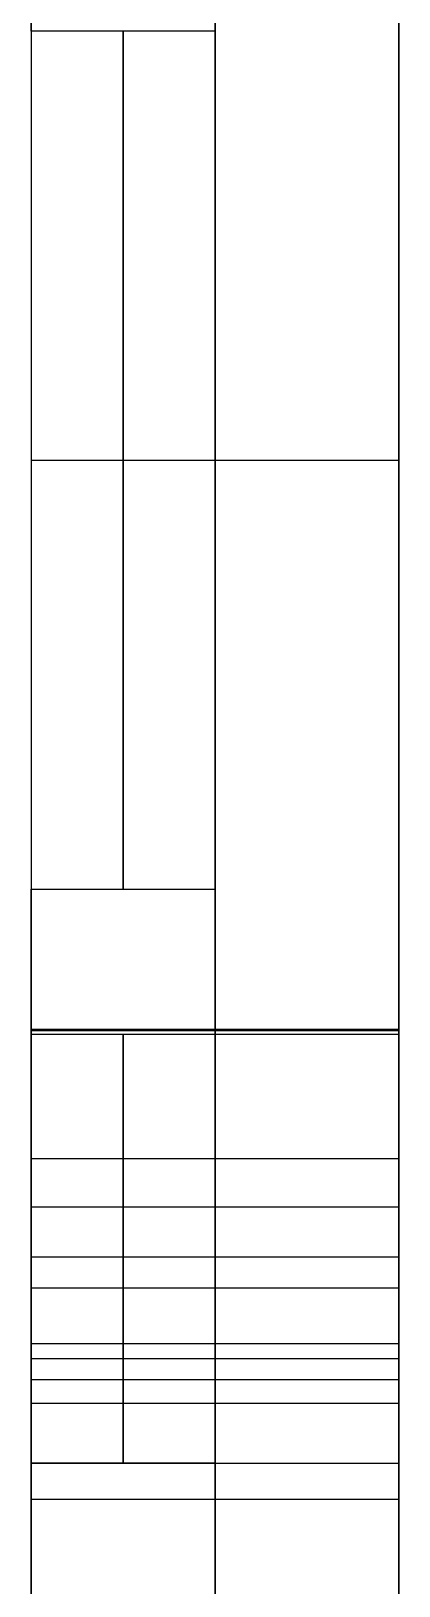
# Model space of a CAD drawing. Extents: x 584 to 852, y -43768 to -40231.
# Drawn here: x 584.5 to 602.5, y -41049.5 to -40973.4 of the extents above; entities that cross this region are included whole.
import ezdxf

# ---------------------------------------------------------------- set-up
doc = ezdxf.new("R2010")
doc.units = 0
doc.layers.add('ENDS', color=40, linetype='CONTINUOUS')

# ---------------------------------------------------------------- blocks, each defined once
blk = doc.blocks.new('SKYLARK200_END-XXS-1')
at = {"layer": 'ENDS'}
for p, q in [((-268, 3512.028, 141), (-268, 2745.009, 141)), ((-250, 3512.028, 141), (-250, 2724.028, 141)), ((-250, 2686, 282), (-250, 2821.55, 282)), ((-250, 2686, 264), (-250, 2821.55, 264)), ((-250, 2686, 273), (-250, 2821.55, 273)), ((-268, 2794.128, 226), (-268, 2812.128, 226)), ((-259, 2734.128, 226), (-259, 2812.128, 226)), ((-259, 2812.128, 56), (-259, 2734.128, 56)), ((-250, 2734.128, 226), (-250, 2812.128, 226)), ((-250, 2812.128, 56), (-250, 2734.128, 56)), ((-259, 2794.128, 56), (-268, 2794.128, 56)), ((-259, 2794.128, 226), (-268, 2794.128, 226)), ((-259, 2752.128, 56), (-259, 2794.128, 56)), ((-259, 2794.128, 226), (-259, 2752.128, 226)), ((-259, 2754.942, 66.5), (-259, 2791.315, 66.5)), ((-259, 2754.942, 215.5), (-259, 2791.315, 215.5)), ((-268, 2773.128, 77), (-259, 2773.128, 77)), ((-268, 2773.128, 205), (-259, 2773.128, 205)), ((-259, 2773.128, 226), (-250, 2773.128, 226)), ((-259, 2773.128, 56), (-259, 2773.128, 77)), ((-259, 2773.128, 56), (-250, 2773.128, 56)), ((-259, 2773.128, 226), (-259, 2773.128, 205)), ((-250, 2753.775, 282), (-250, 2753.775, 264)), ((-268, 2734.128, 226), (-268, 2752.128, 226)), ((-268, 2752.128, 56), (-259, 2752.128, 56)), ((-268, 2752.128, 56), (-268, 2734.128, 56)), ((-268, 2752.128, 226), (-259, 2752.128, 226)), ((-268, 2732.624, 282), (-268, 2745.278, 282)), ((-268, 2745.278, 282), (-250, 2745.278, 282)), ((-268, 2745.278), (-250, 2745.278)), ((-268, 2745.278), (-268, 2732.624)), ((-268, 2745.215, 281.128), (-250, 2745.215, 281.128)), ((-268, 2745.215, 0.872), (-250, 2745.215, 0.872)), ((-268, 2745.028, 141.899), (-259, 2745.028, 141.899)), ((-268, 2745.027, 280.284), (-250, 2745.027, 280.284)), ((-268, 2745.027, 280.284), (-268, 2728.128, 232)), ((-268, 2728.128, 50), (-268, 2745.027, 1.716)), ((-268, 2745.027, 1.716), (-250, 2745.027, 1.716)), ((-259, 2732.624, 282), (-259, 2745.278, 282)), ((-259, 2745.278), (-259, 2732.624)), ((-259, 2724.028, 141.899), (-259, 2745.028, 141.899)), ((-259, 2745.027, 280.284), (-259, 2728.128, 232)), ((-259, 2728.128, 50), (-259, 2745.027, 1.716)), ((-250, 2732.624, 282), (-250, 2745.278, 282)), ((-250, 2745.278), (-250, 2732.624)), ((-250, 2745.027, 280.284), (-250, 2728.128, 232)), ((-250, 2728.128, 50), (-250, 2745.027, 1.716)), ((-268, 2738.951, 282), (-250, 2738.951, 282)), ((-268, 2738.951), (-250, 2738.951)), ((-268, 2736.578, 256.142), (-250, 2736.578, 256.142)), ((-268, 2736.578, 25.858), (-250, 2736.578, 25.858)), ((-259, 2734.528, 123.712), (-259, 2734.528, 160.086)), ((-268, 2734.128, 226), (-250, 2734.128, 226)), ((-268, 2734.128, 56), (-250, 2734.128, 56)), ((-268, 2732.624, 282), (-250, 2732.624, 282)), ((-268, 2732.624), (-250, 2732.624)), ((-268, 2729.886, 227.757), (-250, 2729.886, 227.757)), ((-268, 2729.886, 54.243), (-250, 2729.886, 54.243)), ((-268, 2729.16, 283.101), (-250, 2729.16, 283.101)), ((-268, 2729.16, -1.101), (-250, 2729.16, -1.101)), ((-268, 2728.128, 232), (-250, 2728.128, 232)), ((-268, 2728.128, 50), (-250, 2728.128, 50)), ((-268, 2726.967, 286), (-250, 2726.967, 286)), ((-268, 2726.967, -4), (-250, 2726.967, -4)), ((-268, 2724.028, 102.899), (-250, 2724.028, 102.899)), ((-268, 2724.028, 102.899), (-268, 2724.028, 120.899)), ((-268, 2724.028, 180.899), (-250, 2724.028, 180.899)), ((-268, 2724.028, 120.899), (-259, 2724.028, 120.899)), ((-259, 2724.028, 162.899), (-268, 2724.028, 162.899)), ((-268, 2724.028, 162.899), (-268, 2724.028, 180.899)), ((-259, 2724.028, 162.899), (-259, 2724.028, 120.899)), ((-259, 2724.028, 102.899), (-259, 2724.028, 180.899)), ((-259, 2724.028, 141.899), (-250, 2724.028, 141.899)), ((-250, 2724.028, 102.899), (-250, 2724.028, 180.899)), ((-268, 2722.271, 98.656), (-250, 2722.271, 98.656)), ((-268, 2722.271, 185.142), (-250, 2722.271, 185.142))]:
    blk.add_line(p, q, dxfattribs=at)
at = {"layer": 'ENDS', "extrusion": (1, 0, 0)}
for centre, radius, start, end in [((2773.128, 56, -268), 21, 0, 180), ((2773.128, 56, -259), 21, 0, 180), ((2773.128, 226, -259), 21, 180, 0), ((2724.028, 141.899, -259), 21, 270, 90), ((2734.128, 232, -268), 6, 180, 270), ((2734.128, 50, -268), 6, 90, 180), ((2734.128, 232, -259), 6, 180, 270), ((2734.128, 50, -259), 6, 90, 180), ((2734.128, 232, -250), 6, 180, 270), ((2734.128, 50, -250), 6, 90, 180), ((2732.624, 288, -268), 6, 199.47122, 270), ((2732.624, -6, -268), 6, 90, 160.52878), ((2732.624, 288, -259), 6, 199.47122, 270), ((2732.624, -6, -259), 6, 90, 160.52878), ((2732.624, 288, -250), 6, 199.47122, 270), ((2732.624, -6, -250), 6, 90, 160.52878), ((2718.028, 102.899, -268), 6, 270, 0), ((2718.028, 180.899, -268), 6, 360, 90), ((2718.028, 102.899, -259), 6, 270, 0), ((2718.028, 180.899, -259), 6, 360, 90), ((2718.028, 102.899, -250), 6, 270, 0), ((2718.028, 180.899, -250), 6, 360, 90)]:
    blk.add_arc(centre, radius, start, end, dxfattribs=at)
at = {"layer": 'ENDS', "extrusion": (-1, 0, 0)}
for centre, radius, start, end in [((-2773.128, 226, 268), 21, 180, 0), ((-2773.128, 56, 263.5), 21, 0, 180), ((-2773.128, 226, 263.5), 21, 180, 0), ((-2739.278, 282, 268), 6, 180, 196.62295), ((-2739.278, 0, 268), 6, 163.37705, 180), ((-2724.028, 141.899, 268), 21, 90, 270), ((-2724.028, 141.899, 263.5), 21, 90, 270), ((-2739.278, 282, 259), 6, 180, 196.62295), ((-2739.278, 0, 259), 6, 163.37705, 180), ((-2739.278, 282, 250), 6, 180, 196.62295), ((-2739.278, 0, 250), 6, 163.37705, 180), ((-2715.653, 282, 268), 12, 19.47122, 160.52878), ((-2715.653, 0, 268), 12, 199.47122, 340.52878), ((-2715.653, 282, 259), 12, 19.47122, 160.52878), ((-2715.653, 0, 259), 12, 199.47122, 340.52878), ((-2715.653, 282, 250), 12, 19.47122, 160.52878), ((-2715.653, 0, 250), 12, 199.47122, 340.52878)]:
    blk.add_arc(centre, radius, start, end, dxfattribs=at)

msp = doc.modelspace()

# ---------------------------------------------------------------- block references
at = {"layer": 'ENDS'}
msp.add_blockref('SKYLARK200_END-XXS-1', (852.495, -43767.531, 18), dxfattribs=at)

doc.saveas('drawing.dxf')
